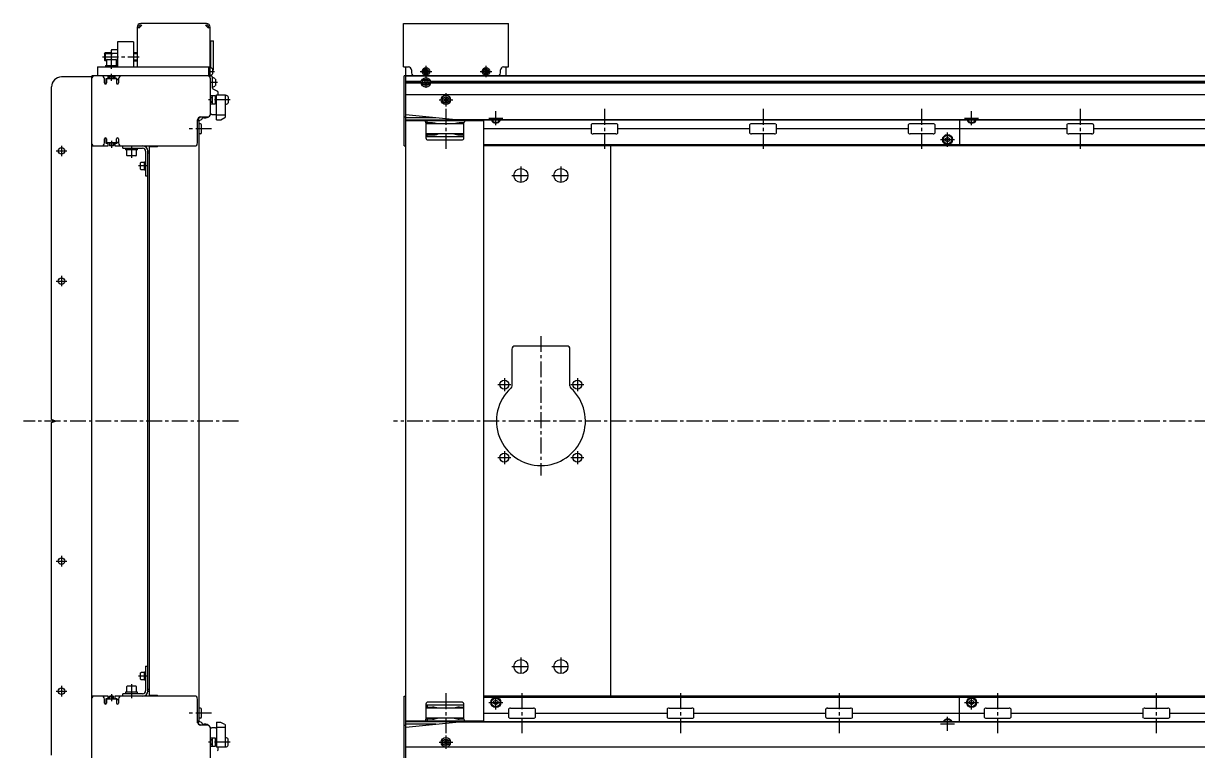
# Model space of a CAD drawing. Extents: x -10 to 4650, y -8 to 1201.
# Drawn here: x -10 to 1163, y 474 to 1201 of the extents above; entities that cross this region are included whole.
import ezdxf

# ---------------------------------------------------------------- set-up
doc = ezdxf.new("R2010")
doc.units = 0
doc.header["$LTSCALE"] = 0.5
doc.linetypes.add('CENTER', pattern=[50.8, 31.75, -6.35, 6.35, -6.35])
for name, color, linetype in [('MSM_CENTER', 1, 'CENTER'), ('MSM_CONTINUOUS', 7, 'CONTINUOUS'), ('MSM_NARROW', 5, 'CONTINUOUS')]:
    doc.layers.add(name, color=color, linetype=linetype)

msp = doc.modelspace()

# ---------------------------------------------------------------- linework, layer by layer
at = {"layer": 'MSM_CENTER'}
for p, q in [((69, 1167.4), (105.6, 1167.4)), ((78, 1155.4), (78, 1166.9)), ((78, 1143.4), (78, 1150.4)), ((174.6, 1152.9), (180.8, 1152.9)), ((386.5, 1152.9), (398.1, 1152.9)), ((392.2, 1158.7), (392.2, 1135.3)), ((446.5, 1152.9), (458.1, 1152.9)), ((452.2, 1158.7), (452.2, 1147.1)), ((183.8, 1142), (177, 1142)), ((385.5, 1142), (399, 1142)), ((412.2, 1131.3), (412.2, 1117.8)), ((196.7, 1124.5), (175, 1124.5)), ((405.5, 1124.5), (419, 1124.5)), ((412.2, 1115.5), (412.2, 1075.5)), ((570.7, 1115.5), (570.7, 1075.5)), ((729.2, 1115.5), (729.2, 1075.5)), ((887.7, 1115.5), (887.7, 1075.5)), ((1046.2, 1115.5), (1046.2, 1075.5)), ((455.2, 1106.2), (469.2, 1106.2)), ((462.2, 1099.2), (462.2, 1113.3)), ((930.7, 1106.2), (944.7, 1106.2)), ((937.7, 1099.2), (937.7, 1113.3)), ((178, 1095.5), (155.5, 1095.5)), ((913.7, 1077.7), (913.7, 1091.8)), ((78, 1083.4), (78, 1076.4)), ((906.7, 1084.8), (920.7, 1084.8)), ((22.8, 1073.4), (33.2, 1073.4)), ((28, 1078.6), (28, 1068.1)), ((98, 1078.1), (98, 1066.6)), ((114.1, 1058.4), (105.1, 1058.4)), ((487.2, 1057.9), (487.2, 1039.9)), ((527.2, 1057.9), (527.2, 1039.9)), ((478.2, 1048.9), (496.2, 1048.9)), ((518.2, 1048.9), (536.2, 1048.9)), ((22.8, 943.4), (33.2, 943.4)), ((28, 948.6), (28, 938.1)), ((507.2, 888.4), (507.2, 748.9)), ((470.7, 846.4), (470.7, 833.4)), ((543.7, 846.4), (543.7, 833.4)), ((464.2, 839.9), (477.2, 839.9)), ((537.2, 839.9), (550.2, 839.9)), ((204.8, 803.4), (-10, 803.4)), ((3792.9, 803.4), (359.7, 803.4)), ((464.2, 766.9), (477.2, 766.9)), ((470.7, 773.4), (470.7, 760.4)), ((537.2, 766.9), (550.2, 766.9)), ((543.7, 773.4), (543.7, 760.4)), ((22.8, 663.4), (33.2, 663.4)), ((28, 668.6), (28, 658.1)), ((487.2, 566.9), (487.2, 548.9)), ((527.2, 566.9), (527.2, 548.9)), ((478.2, 557.9), (496.2, 557.9)), ((518.2, 557.9), (536.2, 557.9)), ((98, 540.2), (98, 526.4)), ((114.1, 548.4), (105.1, 548.4)), ((22.8, 533.4), (33.2, 533.4)), ((28, 538.6), (28, 528.1)), ((78, 530.4), (78, 523.4)), ((412.2, 531.3), (412.2, 491.3)), ((462.2, 515), (462.2, 529.1)), ((488.2, 531.3), (488.2, 491.3)), ((646.7, 531.3), (646.7, 491.3)), ((805.2, 531.3), (805.2, 491.3)), ((937.7, 515), (937.7, 529.1)), ((963.7, 531.3), (963.7, 491.3)), ((1122.2, 531.3), (1122.2, 491.3)), ((455.2, 522), (469.2, 522)), ((930.7, 522), (944.7, 522)), ((178, 511.3), (155.5, 511.3)), ((913.7, 493.5), (913.7, 507.6)), ((906.7, 500.5), (920.7, 500.5)), ((196.7, 482.2), (175, 482.2)), ((405.5, 482.2), (419, 482.2)), ((412.2, 489), (412.2, 475.5))]:
    msp.add_line(p, q, dxfattribs=at)
at = {"layer": 'MSM_CONTINUOUS'}
for p, q in [((103.6, 1197.3), (103.6, 1157.4)), ((108.2, 1199.3), (105.2, 1196.3)), ((105.2, 1196.3), (105.2, 1197.3)), ((173, 1200.9), (107.2, 1200.9)), ((107.2, 1199.3), (108.2, 1199.3)), ((175, 1196.3), (172, 1199.3)), ((172, 1199.3), (173, 1199.3)), ((175, 1197.3), (175, 1196.3)), ((176.6, 1148.4), (176.6, 1197.3)), ((369.8, 1157.4), (369.8, 1200.9)), ((369.8, 1200.9), (474.8, 1200.9)), ((474.8, 1157.4), (474.8, 1200.9)), ((78.2, 1174.9), (77.5, 1173.6)), ((77.5, 1173.6), (77.5, 1164.9)), ((78.2, 1174.9), (84, 1174.9)), ((100, 1182.4), (84, 1182.4)), ((84, 1182.4), (84, 1157.4)), ((100, 1182.4), (100, 1157.4)), ((177, 1183.4), (177, 1156.6)), ((177, 1183.4), (180, 1183.4)), ((180, 1156.4), (180, 1183.4)), ((71, 1170.7), (71.7, 1171.4)), ((71, 1170.7), (71, 1164.1)), ((71.7, 1163.4), (71, 1164.1)), ((77.5, 1171.4), (71.7, 1171.4)), ((71.7, 1171.4), (71.7, 1163.4)), ((73, 1163.4), (71.7, 1163.4)), ((73, 1164.3), (73, 1158.9)), ((73.6, 1164.9), (82.4, 1164.9)), ((78.2, 1171.2), (84, 1171.2)), ((83, 1158.9), (83, 1164.3)), ((83, 1163.6), (84, 1163.6)), ((103.6, 1171.4), (100, 1171.4)), ((100, 1163.4), (103.6, 1163.4)), ((64, 1157.4), (64, 1148.4)), ((64, 1157.4), (176.6, 1157.4)), ((71.9, 1158.9), (71.9, 1157.4)), ((71.9, 1158.9), (84, 1158.9)), ((83, 1159.9), (84, 1159.9)), ((175, 1157.4), (175, 1148.4)), ((178.8, 1155.4), (178.8, 1150.4)), ((369.8, 1157.4), (374.8, 1157.4)), ((372.2, 449.4), (372.2, 1157.4)), ((377.8, 1154.4), (377.8, 1151.4)), ((392.2, 1154.3), (391, 1153.6)), ((391, 1152.2), (391, 1153.6)), ((391, 1152.2), (392.2, 1151.5)), ((393.5, 1153.6), (392.2, 1154.3)), ((392.2, 1151.5), (393.5, 1152.2)), ((393.5, 1152.2), (393.5, 1153.6)), ((452.2, 1154.3), (451, 1153.6)), ((451, 1152.2), (451, 1153.6)), ((451, 1152.2), (452.2, 1151.5)), ((453.5, 1153.6), (452.2, 1154.3)), ((452.2, 1151.5), (453.5, 1152.2)), ((453.5, 1152.2), (453.5, 1153.6)), ((466.8, 1151.4), (466.8, 1154.4)), ((469.8, 1157.4), (474.8, 1157.4)), ((472.2, 1157.4), (472.2, 1148.4)), ((58, 1147.4), (28, 1147.4)), ((58, 1147.9), (58, 458.9)), ((176.6, 1148.4), (58.5, 1148.4)), ((71, 1141.4), (71, 1145.4)), ((72.8, 1140.9), (72.8, 1145.9)), ((72.8, 1145.9), (76, 1145.9)), ((72.9, 1140.9), (72.8, 1140.9)), ((73, 1145.9), (73, 1141.4)), ((83, 1145.4), (73, 1145.4)), ((74.8, 1145.9), (74.8, 1148.4)), ((75, 1148.4), (75, 1145.9)), ((76.4, 1148.4), (76, 1148)), ((76, 1145.4), (76, 1148)), ((76, 1148), (80, 1148)), ((80, 1148), (79.6, 1148.4)), ((80, 1145.4), (80, 1148)), ((83.3, 1145.9), (80, 1145.9)), ((81, 1145.9), (81, 1148.4)), ((81.2, 1148.4), (81.2, 1145.9)), ((83, 1145.9), (83, 1141.4)), ((83.3, 1145.9), (83.3, 1144.9)), ((83.3, 1144.9), (85, 1144.9)), ((85, 1145.4), (85, 1141.4)), ((178, 1148.3), (174.5, 1148.3)), ((177, 1110.6), (177, 1145.4)), ((178.5, 1142), (179, 1142.9)), ((179, 1141.2), (178.5, 1142)), ((179, 1136.1), (179, 1147.3)), ((181.8, 1145.2), (181.8, 1138.9)), ((3782.8, 1148.4), (370.6, 1148.4)), ((370.6, 1078.4), (370.6, 1148.4)), ((3781.2, 1148.3), (372.2, 1148.3)), ((387.6, 1142.9), (372.2, 1142.9)), ((387.5, 1142), (372.2, 1142)), ((387.6, 1141.2), (372.2, 1141.2)), ((392.2, 1143.8), (390.7, 1142.9)), ((390.7, 1142.9), (390.7, 1141.2)), ((390.7, 1141.2), (392.2, 1140.3)), ((393.7, 1142.9), (392.2, 1143.8)), ((392.2, 1140.3), (393.7, 1141.2)), ((393.7, 1141.2), (393.7, 1142.9)), ((3756.6, 1142.9), (396.9, 1142.9)), ((3756.6, 1141.2), (396.9, 1141.2)), ((3756.5, 1142), (397, 1142)), ((397.2, 1148.3), (397.2, 1148.4)), ((427.2, 1148.4), (427.2, 1148.3)), ((18, 804.9), (18, 1137.4)), ((177, 1128.8), (181.5, 1128.8)), ((177.4, 1127), (177, 1126.6)), ((178.5, 1127), (177.4, 1127)), ((177.4, 1122), (177.4, 1127)), ((181.5, 1128.5), (178.5, 1128.5)), ((178.5, 1128.5), (178.5, 1120.5)), ((184.1, 1132.8), (179.5, 1135.3)), ((181.5, 1128.8), (181.5, 1120.3)), ((181.5, 1127.3), (183, 1127.3)), ((183, 1127), (181.5, 1127)), ((183, 1104.5), (183, 1129.5)), ((183, 1129.5), (192, 1129.5)), ((184.6, 1129.5), (184.6, 1132)), ((192, 1107.7), (192, 1129.5)), ((194.7, 1127.7), (194.7, 1121.4)), ((3781.2, 1129.5), (372.2, 1129.5)), ((177, 1122.5), (177.4, 1122)), ((181.5, 1120.3), (177, 1120.3)), ((178.5, 1122), (177.4, 1122)), ((178.5, 1120.5), (181.5, 1120.5)), ((181.5, 1122), (183, 1122)), ((183, 1121.8), (181.5, 1121.8)), ((411.4, 1126), (410.5, 1124.5)), ((410.5, 1124.5), (411.4, 1123)), ((411.4, 1126), (413.1, 1126)), ((411.4, 1123), (413.1, 1123)), ((414, 1124.5), (413.1, 1126)), ((413.1, 1123), (414, 1124.5)), ((164, 1081.4), (164, 1104.4)), ((165.5, 1103.4), (164, 1103.4)), ((164.1, 1105.1), (164.1, 1103.4)), ((164.6, 1105.8), (164.6, 1104.6)), ((165.1, 1104.1), (165.6, 1104.1)), ((165.5, 503.4), (165.5, 1103.4)), ((167, 1107.4), (173.8, 1107.4)), ((170.7, 1106.5), (172.4, 1106.5)), ((174.5, 1107.4), (174.5, 1107.5)), ((178.3, 1110), (182, 1110)), ((183, 1109.5), (192, 1109.5)), ((183, 1104.5), (186.8, 1104.5)), ((187.2, 1104.7), (191.4, 1106.8)), ((370.6, 1107.4), (372.2, 1107.4)), ((422.2, 1104.5), (372.2, 1109.5)), ((402.2, 1106.5), (372.2, 1106.5)), ((3781.2, 1104.1), (372.2, 1104.1)), ((450.2, 1103.4), (372.2, 1103.4)), ((393.4, 1101.4), (393.4, 1103.4)), ((3781.2, 1104.5), (422.2, 1104.5)), ((431.1, 1103.4), (431.1, 1103.1)), ((450.2, 502.6), (450.2, 1104.1)), ((462.2, 1103.9), (461.9, 1104.1)), ((462.6, 1104.1), (462.2, 1103.9)), ((925.7, 1104.1), (925.7, 1079.4)), ((937.7, 1103.9), (937.4, 1104.1)), ((938.1, 1104.1), (937.7, 1103.9)), ((167, 1100.5), (165.5, 1100.5)), ((168, 1091.5), (168, 1099.5)), ((398.8, 1101.4), (392.2, 1101.4)), ((392.2, 1101.4), (392.2, 1086.4)), ((430.2, 1100.5), (392.2, 1100.5)), ((430.2, 1101.4), (425.7, 1101.4)), ((430.2, 1086.4), (430.2, 1101.4)), ((557.3, 1095.5), (450.2, 1095.5)), ((557.3, 1099.5), (557.3, 1091.5)), ((582.2, 1100.5), (559.3, 1100.5)), ((584.2, 1091.5), (584.2, 1099.5)), ((715.8, 1095.5), (584.2, 1095.5)), ((715.8, 1099.5), (715.8, 1091.5)), ((740.7, 1100.5), (717.8, 1100.5)), ((742.7, 1091.5), (742.7, 1099.5)), ((874.3, 1095.5), (742.7, 1095.5)), ((874.3, 1099.5), (874.3, 1091.5)), ((899.2, 1100.5), (876.3, 1100.5)), ((901.2, 1091.5), (901.2, 1099.5)), ((1032.8, 1095.5), (901.2, 1095.5)), ((1032.8, 1099.5), (1032.8, 1091.5)), ((1057.7, 1100.5), (1034.8, 1100.5)), ((1059.7, 1091.5), (1059.7, 1099.5)), ((1191.3, 1095.5), (1059.7, 1095.5)), ((71, 1081.4), (71, 1085.4)), ((72.8, 1085.9), (72.9, 1085.9)), ((72.8, 1080.9), (72.8, 1085.9)), ((74.8, 1080.9), (72.8, 1080.9)), ((73, 1085.4), (73, 1081.4)), ((83, 1081.4), (73, 1081.4)), ((74.8, 1078.4), (74.8, 1080.9)), ((76, 1081.4), (76, 1078.8)), ((80, 1081.4), (80, 1078.8)), ((83.3, 1080.9), (81.2, 1080.9)), ((81.2, 1080.9), (81.2, 1078.4)), ((83, 1081.4), (83, 1085.4)), ((83.3, 1081.9), (83.3, 1080.9)), ((85, 1081.9), (83.3, 1081.9)), ((85, 1085.4), (85, 1081.4)), ((167, 1090.5), (165.5, 1090.5)), ((430.2, 1090.5), (392.2, 1090.5)), ((392.2, 1089.4), (398.8, 1089.4)), ((430.2, 1087.4), (392.2, 1087.4)), ((393.4, 1087.4), (393.4, 1089.4)), ((394.2, 1084.4), (428.2, 1084.4)), ((425.7, 1089.4), (430.2, 1089.4)), ((582.2, 1090.5), (559.3, 1090.5)), ((740.7, 1090.5), (717.8, 1090.5)), ((899.2, 1090.5), (876.3, 1090.5)), ((911.7, 1085.9), (913.7, 1087.1)), ((911.7, 1083.6), (911.7, 1085.9)), ((913.7, 1082.4), (911.7, 1083.6)), ((913.7, 1087.1), (915.7, 1085.9)), ((915.7, 1083.6), (913.7, 1082.4)), ((915.7, 1085.9), (915.7, 1083.6)), ((1057.7, 1090.5), (1034.8, 1090.5)), ((58.5, 1078.4), (74.8, 1078.4)), ((76.4, 1078.4), (76, 1078.8)), ((76, 1078.8), (80, 1078.8)), ((79.6, 1078.4), (76.4, 1078.4)), ((80, 1078.8), (79.6, 1078.4)), ((81.2, 1078.4), (161, 1078.4)), ((89.4, 1076.1), (89.4, 1078.4)), ((89.4, 1076.1), (109.1, 1076.1)), ((91.9, 1076.1), (91.9, 1074.6)), ((104.1, 1074.6), (91.9, 1074.6)), ((93, 1074.6), (93, 1069.2)), ((102.4, 1068.6), (93.6, 1068.6)), ((103, 1069.2), (103, 1074.6)), ((104.1, 1074.6), (104.1, 1076.1)), ((112.1, 1073.1), (112.1, 1048.4)), ((114.4, 533.4), (114.4, 1073.4)), ((114.4, 1073.4), (116, 1073.4)), ((114.4, 1071.4), (116, 1071.4)), ((124, 1077.4), (116, 1077.4)), ((116, 529.4), (116, 1077.4)), ((124, 1077.4), (124, 1078.4)), ((370.6, 1078.4), (372.2, 1078.4)), ((3778.8, 1079.4), (450.2, 1079.4)), ((3782.8, 1078.4), (450.2, 1078.4)), ((577.2, 528.4), (577.2, 1078.4)), ((107.1, 1055.3), (107.1, 1061.5)), ((111.1, 1061.9), (107.5, 1061.9)), ((112.1, 1062.2), (111.1, 1062.2)), ((111.1, 1054.6), (111.1, 1062.2)), ((107.5, 1054.9), (111.1, 1054.9)), ((111.1, 1054.6), (112.1, 1054.6)), ((112.1, 1048.4), (114.4, 1048.4)), ((478.2, 875.4), (478.2, 838.5)), ((533.2, 878.4), (481.2, 878.4)), ((536.2, 838.5), (536.2, 875.4)), ((22, 803.4), (18, 804.9)), ((18, 801.9), (22, 803.4)), ((18, 469.4), (18, 801.9)), ((111.1, 551.9), (107.5, 551.9)), ((112.1, 552.2), (111.1, 552.2)), ((111.1, 544.6), (111.1, 552.2)), ((112.1, 558.4), (112.1, 533.7)), ((112.1, 558.4), (114.4, 558.4)), ((107.1, 545.3), (107.1, 551.5)), ((107.5, 544.9), (111.1, 544.9)), ((111.1, 544.6), (112.1, 544.6)), ((74.8, 528.4), (58.5, 528.4)), ((74.8, 525.9), (74.8, 528.4)), ((76.4, 528.4), (76, 528)), ((79.6, 528.4), (76.4, 528.4)), ((80, 528), (79.6, 528.4)), ((81.2, 528.4), (81.2, 525.9)), ((161, 528.4), (81.2, 528.4)), ((109.1, 530.7), (89.4, 530.7)), ((89.4, 528.4), (89.4, 530.7)), ((91.9, 532.2), (91.9, 530.7)), ((104.1, 532.2), (91.9, 532.2)), ((93, 537.6), (93, 532.2)), ((102.4, 538.2), (93.6, 538.2)), ((103, 532.2), (103, 537.6)), ((104.1, 530.7), (104.1, 532.2)), ((114.4, 535.4), (116, 535.4)), ((114.4, 533.4), (116, 533.4)), ((116, 529.4), (124, 529.4)), ((124, 528.4), (124, 529.4)), ((370.6, 528.4), (372.2, 528.4)), ((370.6, 458.4), (370.6, 528.4)), ((3782.8, 528.4), (450.2, 528.4)), ((71, 521.4), (71, 525.4)), ((72.8, 520.9), (72.8, 525.9)), ((72.8, 525.9), (74.8, 525.9)), ((72.9, 520.9), (72.8, 520.9)), ((73, 525.4), (73, 521.4)), ((83, 525.4), (73, 525.4)), ((76, 525.4), (76, 528)), ((76, 528), (80, 528)), ((80, 525.4), (80, 528)), ((81.2, 525.9), (83.3, 525.9)), ((83, 525.4), (83, 521.4)), ((83.3, 525.9), (83.3, 524.9)), ((83.3, 524.9), (85, 524.9)), ((85, 525.4), (85, 521.4)), ((164, 502.4), (164, 525.4)), ((392.2, 520.4), (392.2, 505.4)), ((430.2, 519.4), (392.2, 519.4)), ((392.2, 517.4), (398.8, 517.4)), ((393.4, 519.4), (393.4, 517.4)), ((428.2, 522.4), (394.2, 522.4)), ((425.7, 517.4), (430.2, 517.4)), ((430.2, 505.4), (430.2, 520.4)), ((450.2, 527.4), (3778.8, 527.4)), ((460.2, 523.2), (462.2, 524.4)), ((460.2, 520.9), (460.2, 523.2)), ((462.2, 519.7), (460.2, 520.9)), ((462.2, 524.4), (464.2, 523.2)), ((464.2, 520.9), (462.2, 519.7)), ((464.2, 523.2), (464.2, 520.9)), ((925.7, 502.6), (925.7, 527.4)), ((935.7, 523.2), (937.7, 524.4)), ((935.7, 520.9), (935.7, 523.2)), ((937.7, 519.7), (935.7, 520.9)), ((937.7, 524.4), (939.7, 523.2)), ((939.7, 520.9), (937.7, 519.7)), ((939.7, 523.2), (939.7, 520.9)), ((167, 516.3), (165.5, 516.3)), ((167, 506.3), (165.5, 506.3)), ((168, 507.3), (168, 515.3)), ((430.2, 516.3), (392.2, 516.3)), ((430.2, 506.3), (392.2, 506.3)), ((398.8, 505.4), (392.2, 505.4)), ((393.4, 505.4), (393.4, 503.4)), ((430.2, 505.4), (425.7, 505.4)), ((450.2, 511.3), (474.8, 511.3)), ((474.8, 515.3), (474.8, 507.3)), ((476.8, 516.3), (499.7, 516.3)), ((476.8, 506.3), (499.7, 506.3)), ((501.7, 507.3), (501.7, 515.3)), ((501.7, 511.3), (633.3, 511.3)), ((633.3, 515.3), (633.3, 507.3)), ((635.3, 516.3), (658.2, 516.3)), ((635.3, 506.3), (658.2, 506.3)), ((660.2, 507.3), (660.2, 515.3)), ((660.2, 511.3), (791.8, 511.3)), ((791.8, 515.3), (791.8, 507.3)), ((793.8, 516.3), (816.7, 516.3)), ((793.8, 506.3), (816.7, 506.3)), ((818.7, 507.3), (818.7, 515.3)), ((818.7, 511.3), (950.3, 511.3)), ((950.3, 515.3), (950.3, 507.3)), ((952.3, 516.3), (975.2, 516.3)), ((952.3, 506.3), (975.2, 506.3)), ((977.2, 507.3), (977.2, 515.3)), ((977.2, 511.3), (1108.8, 511.3)), ((1108.8, 515.3), (1108.8, 507.3)), ((1110.8, 516.3), (1133.7, 516.3)), ((1110.8, 506.3), (1133.7, 506.3)), ((1135.7, 507.3), (1135.7, 515.3)), ((1135.7, 511.3), (1267.3, 511.3)), ((165.5, 503.4), (164, 503.4)), ((164.1, 501.7), (164.1, 503.4)), ((164.6, 502.1), (164.6, 501)), ((165.6, 502.6), (165.1, 502.6)), ((173.8, 499.4), (167, 499.4)), ((172.4, 500.2), (170.7, 500.2)), ((174.5, 499.3), (174.5, 499.4)), ((177, 461.4), (177, 496.2)), ((182, 496.7), (178.3, 496.7)), ((183, 502.2), (186.8, 502.2)), ((183, 502.2), (183, 477.2)), ((183, 497.2), (192, 497.2)), ((191.4, 500), (187.2, 502.1)), ((192, 477.2), (192, 499.1)), ((370.6, 499.4), (372.2, 499.4)), ((450.2, 503.4), (372.2, 503.4)), ((3781.2, 502.6), (372.2, 502.6)), ((372.2, 497.2), (422.2, 502.2)), ((402.2, 500.2), (372.2, 500.2)), ((3781.2, 502.2), (422.2, 502.2)), ((431.1, 503.4), (431.1, 503.7)), ((913.4, 502.6), (913.7, 502.9)), ((913.7, 502.9), (914.1, 502.6)), ((177, 486.5), (181.5, 486.5)), ((177.4, 484.7), (177, 484.3)), ((178.5, 484.7), (177.4, 484.7)), ((177.4, 479.7), (177.4, 484.7)), ((181.5, 486.2), (178.5, 486.2)), ((178.5, 486.2), (178.5, 478.2)), ((181.5, 486.5), (181.5, 478)), ((181.5, 485), (183, 485)), ((183, 484.7), (181.5, 484.7)), ((194.7, 479.1), (194.7, 485.4)), ((411.4, 483.8), (410.5, 482.2)), ((410.5, 482.2), (411.4, 480.8)), ((413.1, 483.8), (411.4, 483.8)), ((414, 482.2), (413.1, 483.8)), ((413.1, 480.8), (414, 482.2)), ((177, 480.2), (177.4, 479.7)), ((181.5, 478), (177, 478)), ((178.5, 479.7), (177.4, 479.7)), ((178.5, 478.2), (181.5, 478.2)), ((181.5, 479.7), (183, 479.7)), ((183, 479.5), (181.5, 479.5)), ((192, 477.2), (183, 477.2)), ((184.6, 474.8), (184.6, 477.2)), ((3781.2, 477.2), (372.2, 477.2)), ((413.1, 480.8), (411.4, 480.8))]:
    msp.add_line(p, q, dxfattribs=at)
for centre, radius in [((392.2, 1152.9), 3.8), ((392.2, 1152.9), 2.53), ((452.2, 1152.9), 3.8), ((452.2, 1152.9), 2.53), ((392.2, 1142), 4.75), ((392.2, 1142), 3.13), ((412.2, 1124.5), 4.75), ((412.2, 1124.5), 3.13), ((913.7, 1084.8), 5), ((913.7, 1084.8), 4.25), ((28, 1073.4), 3.25), ((487.2, 1048.9), 7), ((527.2, 1048.9), 7), ((28, 943.4), 3.25), ((470.7, 839.9), 4.5), ((543.7, 839.9), 4.5), ((470.7, 766.9), 4.5), ((543.7, 766.9), 4.5), ((28, 663.4), 3.25), ((487.2, 557.9), 7), ((527.2, 557.9), 7), ((28, 533.4), 3.25), ((462.2, 522), 5), ((462.2, 522), 4.25), ((937.7, 522), 5), ((937.7, 522), 4.25), ((412.2, 482.2), 4.75), ((412.2, 482.2), 3.13)]:
    msp.add_circle(centre, radius, dxfattribs=at)
for centre, radius, start, end in [((107.2, 1197.3), 3.6, 90, 180), ((107.2, 1197.3), 2, 90, 180), ((173, 1197.3), 3.6, 0, 90), ((173, 1197.3), 2, 0, 90), ((81.1, 1173), 3.45, 147.0581, 212.9419), ((73.6, 1164.3), 0.6, 90, 180), ((91.2, 1167.4), 13.5, 163.7284, 190.551), ((82.4, 1164.3), 0.6, 0, 90), ((175.9, 1153), 3.8, 40.3591, 79.4524), ((175.9, 1152.8), 3.8, 280.5476, 319.6409), ((172, 1156.4), 8, 328.2117, 0), ((374.8, 1154.4), 3, 0, 90), ((380.8, 1151.4), 3, 180, 270), ((463.8, 1151.4), 3, 270, 0), ((469.8, 1154.4), 3, 90, 180), ((28, 1137.4), 10, 90, 180), ((58.5, 1147.9), 0.5, 90, 180), ((61, 1145.4), 3, 90, 180), ((68, 1145.4), 3, 0, 90), ((72, 1141.4), 1, 180, 0), ((84, 1141.4), 1, 180, 0), ((88, 1145.4), 3, 90, 180), ((174, 1145.4), 3, 0, 90), ((178, 1147.3), 1, 0, 90), ((178.1, 1142.1), 4.75, 39.7731, 79.0684), ((178.1, 1142), 4.75, 280.9316, 320.2269), ((180, 1136.1), 1, 180, 241.8214), ((183.6, 1132), 1, 0, 61.8214), ((191.1, 1124.6), 4.75, 39.7731, 79.0684), ((191.1, 1124.5), 4.75, 280.9316, 320.2269), ((167, 1104.4), 3, 90, 180), ((165.6, 1107.8), 2, 238.6055, 245.3363), ((164.9, 1105.8), 0.3, 116.6542, 180), ((165.1, 1104.6), 0.5, 180, 270), ((165.6, 1107.8), 1.25, 245.7378, 338.4365), ((165.6, 1107.8), 3.7, 270, 320.0745), ((170.7, 1103.5), 3, 90, 140.0745), ((172.4, 1109.5), 3, 270, 315), ((173.8, 1110.6), 3.2, 270, 0), ((178.3, 1107.1), 3, 90, 119.6655), ((182, 1111), 1, 270, 0), ((186.8, 1105.6), 1, 270, 296.5651), ((191, 1107.7), 1, 296.5651, 0), ((390.3, 1101.4), 2, 360, 90), ((432.2, 1101.4), 2, 90, 180), ((462.2, 1106.2), 5, 204.8346, 335.1654), ((462.2, 1106.2), 4.25, 209.6116, 330.3884), ((937.7, 1106.2), 5, 204.8346, 335.1654), ((937.7, 1106.2), 4.25, 209.6116, 330.3884), ((167, 1099.5), 1, 0, 90), ((167, 1091.5), 1, 270, 0), ((398.1, 1083.7), 17.8, 71.5235, 87.6405), ((425.9, 1084.6), 16.8, 90.8876, 108.8842), ((558.2, 1099.4), 0.882, 115.5328, 172.1027), ((558.2, 1091.6), 0.882, 187.8973, 244.4672), ((559.3, 1097.1), 3.41, 89.6687, 115.2454), ((582.2, 1097.1), 3.41, 64.7546, 90.3313), ((583.3, 1099.4), 0.882, 7.8973, 64.4672), ((583.3, 1091.6), 0.882, 295.5328, 352.1027), ((716.7, 1099.4), 0.882, 115.5328, 172.1027), ((716.7, 1091.6), 0.882, 187.8973, 244.4672), ((717.8, 1097.1), 3.41, 89.6687, 115.2454), ((740.7, 1097.1), 3.41, 64.7546, 90.3313), ((741.8, 1099.4), 0.882, 7.8973, 64.4672), ((741.8, 1091.6), 0.882, 295.5328, 352.1027), ((875.2, 1099.4), 0.882, 115.5328, 172.1027), ((875.2, 1091.6), 0.882, 187.8973, 244.4672), ((876.3, 1097.1), 3.41, 89.6687, 115.2454), ((899.2, 1097.1), 3.41, 64.7546, 90.3313), ((900.3, 1099.4), 0.882, 7.8973, 64.4672), ((900.3, 1091.6), 0.882, 295.5328, 352.1027), ((1033.7, 1099.4), 0.882, 115.5328, 172.1027), ((1033.7, 1091.6), 0.882, 187.8973, 244.4672), ((1034.8, 1097.1), 3.41, 89.6687, 115.2454), ((1057.7, 1097.1), 3.41, 64.7546, 90.3313), ((1058.8, 1099.4), 0.882, 7.8973, 64.4672), ((1058.8, 1091.6), 0.882, 295.5328, 352.1027), ((61, 1081.4), 3, 180, 270), ((68, 1081.4), 3, 270, 0), ((72, 1085.4), 1, 0, 180), ((84, 1085.4), 1, 0, 180), ((88, 1081.4), 3, 180, 270), ((161, 1081.4), 3, 270, 0), ((394.2, 1086.4), 2, 180, 270), ((398.6, 1105.2), 15.8, 270.8049, 291.4888), ((426.4, 1107.2), 17.8, 249.6263, 267.6096), ((428.2, 1086.4), 2, 270, 0), ((559.3, 1093.9), 3.41, 244.7546, 270.3313), ((582.2, 1093.9), 3.41, 269.6687, 295.2454), ((717.8, 1093.9), 3.41, 244.7546, 270.3313), ((740.7, 1093.9), 3.41, 269.6687, 295.2454), ((876.3, 1093.9), 3.41, 244.7546, 270.3313), ((899.2, 1093.9), 3.41, 269.6687, 295.2454), ((1034.8, 1093.9), 3.41, 244.7546, 270.3313), ((1057.7, 1093.9), 3.41, 269.6687, 295.2454), ((58.5, 1078.9), 0.5, 180, 270), ((93.6, 1069.2), 0.6, 180, 270), ((102.4, 1069.2), 0.6, 270, 0), ((109.1, 1073.1), 5.3, 0, 90), ((109.1, 1073.1), 3, 0, 90), ((107.5, 1061.5), 0.4, 90, 180), ((107.5, 1055.3), 0.4, 180, 270), ((481.2, 875.4), 3, 90, 180), ((533.2, 875.4), 3, 360, 90), ((507.2, 803.4), 44.5, 132.3521, 47.6479), ((475.3, 838.5), 3, 312.3521, 0), ((539.2, 838.5), 3, 180, 227.6479), ((107.5, 551.5), 0.4, 90, 180), ((107.5, 545.3), 0.4, 180, 270), ((58.5, 527.9), 0.5, 90, 180), ((61, 525.4), 3, 90, 180), ((68, 525.4), 3, 0, 90), ((88, 525.4), 3, 90, 180), ((93.6, 537.6), 0.6, 90, 180), ((102.4, 537.6), 0.6, 0, 90), ((109.1, 533.7), 5.3, 270, 0), ((109.1, 533.7), 3, 270, 0), ((161, 525.4), 3, 0, 90), ((72, 521.4), 1, 180, 0), ((84, 521.4), 1, 180, 0), ((394.2, 520.4), 2, 90, 180), ((398.6, 501.6), 15.8, 68.5112, 89.1951), ((426.4, 499.6), 17.8, 92.3904, 110.3737), ((428.2, 520.4), 2, 360, 90), ((167, 515.3), 1, 0, 90), ((167, 507.3), 1, 270, 0), ((390.3, 505.4), 2, 270, 0), ((398.1, 523.1), 17.8, 272.3595, 288.4765), ((425.9, 522.2), 16.8, 251.1158, 269.1124), ((432.2, 505.4), 2, 180, 270), ((475.7, 515.2), 0.882, 115.5328, 172.1027), ((475.7, 507.4), 0.882, 187.8973, 244.4672), ((476.8, 512.9), 3.41, 89.6687, 115.2454), ((476.8, 509.7), 3.41, 244.7546, 270.3313), ((499.7, 512.9), 3.41, 64.7546, 90.3313), ((499.7, 509.7), 3.41, 269.6687, 295.2454), ((500.8, 515.2), 0.882, 7.8973, 64.4672), ((500.8, 507.4), 0.882, 295.5328, 352.1027), ((634.2, 515.2), 0.882, 115.5328, 172.1027), ((634.2, 507.4), 0.882, 187.8973, 244.4672), ((635.3, 512.9), 3.41, 89.6687, 115.2454), ((635.3, 509.7), 3.41, 244.7546, 270.3313), ((658.2, 512.9), 3.41, 64.7546, 90.3313), ((658.2, 509.7), 3.41, 269.6687, 295.2454), ((659.3, 515.2), 0.882, 7.8973, 64.4672), ((659.3, 507.4), 0.882, 295.5328, 352.1027), ((792.7, 515.2), 0.882, 115.5328, 172.1027), ((792.7, 507.4), 0.882, 187.8973, 244.4672), ((793.8, 512.9), 3.41, 89.6687, 115.2454), ((793.8, 509.7), 3.41, 244.7546, 270.3313), ((816.7, 512.9), 3.41, 64.7546, 90.3313), ((816.7, 509.7), 3.41, 269.6687, 295.2454), ((817.8, 515.2), 0.882, 7.8973, 64.4672), ((817.8, 507.4), 0.882, 295.5328, 352.1027), ((913.7, 500.5), 5, 24.8346, 155.1654), ((913.7, 500.5), 4.25, 29.6116, 150.3884), ((951.2, 515.2), 0.882, 115.5328, 172.1027), ((951.2, 507.4), 0.882, 187.8973, 244.4672), ((952.3, 512.9), 3.41, 89.6687, 115.2454), ((952.3, 509.7), 3.41, 244.7546, 270.3313), ((975.2, 512.9), 3.41, 64.7546, 90.3313), ((975.2, 509.7), 3.41, 269.6687, 295.2454), ((976.3, 515.2), 0.882, 7.8973, 64.4672), ((976.3, 507.4), 0.882, 295.5328, 352.1027), ((1109.7, 515.2), 0.882, 115.5328, 172.1027), ((1109.7, 507.4), 0.882, 187.8973, 244.4672), ((1110.8, 512.9), 3.41, 89.6687, 115.2454), ((1110.8, 509.7), 3.41, 244.7546, 270.3313), ((1133.7, 512.9), 3.41, 64.7546, 90.3313), ((1133.7, 509.7), 3.41, 269.6687, 295.2454), ((1134.8, 515.2), 0.882, 7.8973, 64.4672), ((1134.8, 507.4), 0.882, 295.5328, 352.1027), ((167, 502.4), 3, 180, 270), ((165.1, 502.1), 0.5, 90, 180), ((164.9, 501), 0.3, 180, 243.3458), ((165.6, 498.9), 2, 114.6637, 121.3945), ((165.6, 498.9), 1.25, 21.5635, 114.2622), ((165.6, 498.9), 3.7, 39.9255, 90), ((170.7, 503.2), 3, 219.9255, 270), ((172.4, 497.2), 3, 45, 90), ((173.8, 496.2), 3.2, 0, 90), ((178.3, 499.7), 3, 240.3345, 270), ((182, 495.7), 1, 0, 90), ((186.8, 501.2), 1, 63.4349, 90), ((191, 499.1), 1, 0, 63.4349), ((191.1, 482.3), 4.75, 39.7731, 79.0684), ((183.6, 474.8), 1, 298.1786, 0), ((191.1, 482.2), 4.75, 280.9316, 320.2269)]:
    msp.add_arc(centre, radius, start, end, dxfattribs=at)
at = {"layer": 'MSM_NARROW'}
for p, q in [((77.5, 1170.7), (71, 1170.7)), ((73, 1164.1), (71, 1164.1)), ((103.6, 1170.7), (100, 1170.7)), ((103.6, 1164.1), (100, 1164.1)), ((75.5, 1145.9), (75.5, 1148.4)), ((76.4, 1145.4), (76.4, 1148.4)), ((79.6, 1145.4), (79.6, 1148.4)), ((80.5, 1145.9), (80.5, 1148.4)), ((178.5, 1126.6), (177, 1126.6)), ((183, 1126.6), (181.5, 1126.6)), ((178.5, 1122.5), (177, 1122.5)), ((183, 1122.5), (181.5, 1122.5)), ((76.4, 1081.4), (76.4, 1078.4)), ((79.6, 1081.4), (79.6, 1078.4)), ((76.4, 525.4), (76.4, 528.4)), ((79.6, 525.4), (79.6, 528.4)), ((178.5, 484.3), (177, 484.3)), ((183, 484.3), (181.5, 484.3)), ((178.5, 480.2), (177, 480.2)), ((183, 480.2), (181.5, 480.2))]:
    msp.add_line(p, q, dxfattribs=at)

doc.saveas('drawing.dxf')
